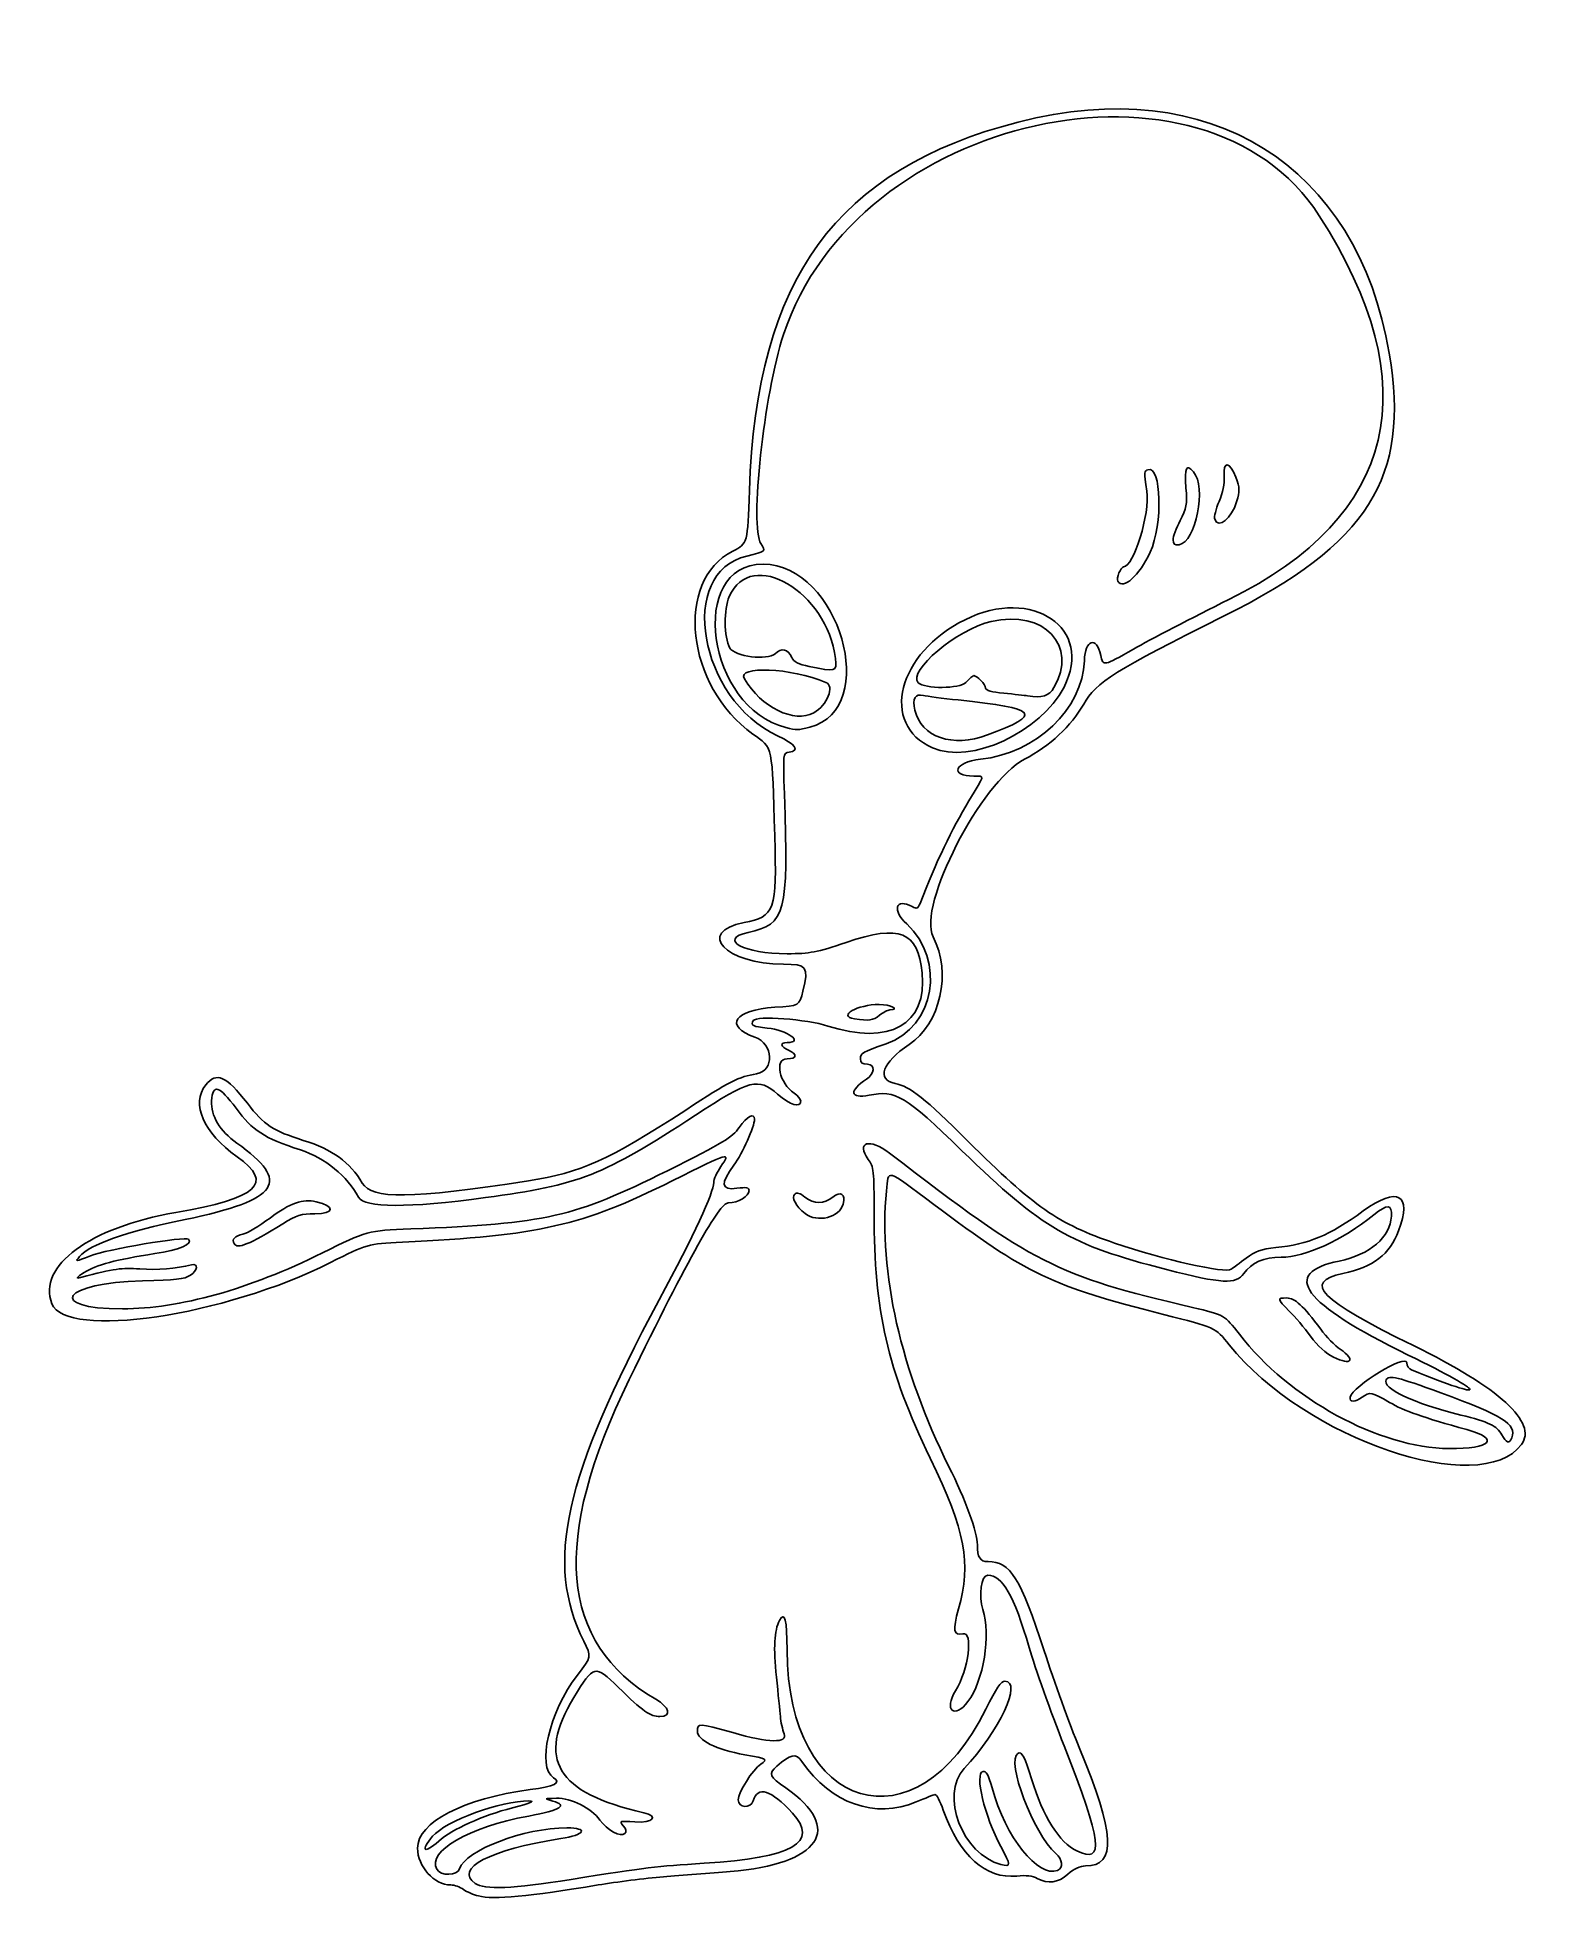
# Model space of a CAD drawing. Extents: x 1.7 to 22.1, y 0.2 to 25.6.
import ezdxf

# ---------------------------------------------------------------- set-up
doc = ezdxf.new("R2010")
doc.units = 0
doc.layers.add('Layer_1', color=7, linetype='CONTINUOUS')

msp = doc.modelspace()

# ---------------------------------------------------------------- linework, layer by layer
at = {"layer": 'Layer_1', "color": 7}
for points in [[(17.676682, 19.031231)], [(17.108943, 18.751284)], [(16.357455, 18.189288)], [(12.514535, 17.135464)], [(15.489315, 16.741177)], [(12.221062, 16.399743)], [(11.839828, 16.199415)], [(14.583928, 16.096962)], [(13.836545, 15.921085)], [(13.115508, 12.282337)], [(12.103414, 9.585926)], [(4.333647, 9.176325)], [(19.291515, 7.631345)], [(21.718509, 6.534884)], [(7.118553, 1.046845)], [(8.918704, 0.525122)], [(7.65746, 0.300073)]]:
    msp.add_lwpolyline(points, close=True, dxfattribs=at)
for points in [[(19.098318, 23.16091), (17.542625, 25.590188), (12.788078, 24.53612), (11.808988, 21.544889)], [(15.001298, 24.435901), (17.606112, 25.109722), (19.616134, 23.857645), (20.051035, 21.290333)], [(11.345416, 19.421673), (11.438636, 22.300119), (12.529672, 23.796533), (15.001298, 24.435901)], [(17.867015, 17.939319), (20.162101, 19.076314), (20.579777, 20.847551), (19.098318, 23.16091)], [(11.808988, 21.544889), (11.54063, 20.725027), (11.3477, 18.935801), (11.502223, 18.699969)], [(20.051035, 21.290333), (20.337932, 19.596723), (19.767556, 18.693763), (17.78841, 17.708377)], [(16.767443, 19.705489), (16.95161, 19.766878), (16.973021, 18.966169), (16.797473, 18.582358)], [(17.285054, 19.458396), (17.264884, 19.740297), (17.286754, 19.787572), (17.386311, 19.677535)], [(17.804448, 19.61558), (17.788578, 19.829886), (17.882248, 19.823058), (17.96316, 19.604009)], [(16.753753, 19.415073), (16.714263, 19.691938), (16.714063, 19.687695), (16.767443, 19.705489)], [(17.386311, 19.677535), (17.568194, 19.476556), (17.419701, 18.718215), (17.192143, 18.685895)], [(17.735498, 19.274284), (17.786808, 19.393564), (17.811748, 19.51699), (17.804448, 19.61558)], [(17.96316, 19.604009), (18.01681, 19.45877), (18.01824, 19.417126), (17.9746, 19.271223)], [(11.118791, 18.599373), (11.32216, 18.703561), (11.32216, 18.703561), (11.345416, 19.421673)], [(16.436305, 18.383413), (16.574014, 18.383413), (16.797373, 19.109296), (16.753753, 19.415073)], [(17.206224, 19.014529), (17.291964, 19.17851), (17.301314, 19.231138), (17.285054, 19.458396)], [(17.676678, 19.031231), (17.664818, 19.06214), (17.691288, 19.171514), (17.735498, 19.274284)], [(17.9746, 19.271223), (17.90603, 19.041959), (17.727693, 18.8983), (17.676682, 19.031231)], [(17.108944, 18.751284), (17.108944, 18.793747), (17.152724, 18.912207), (17.206224, 19.014529)], [(11.394148, 16.109398), (10.481283, 16.760805), (10.323044, 18.191707), (11.118791, 18.599373)], [(11.309871, 18.531768), (10.359205, 18.308669), (10.653663, 16.588654), (11.72864, 16.085611)], [(12.514549, 17.135464), (12.404222, 18.050049), (11.37057, 18.656554), (11.072107, 17.98183)], [(11.502223, 18.699969), (11.571383, 18.59442), (11.569373, 18.592668), (11.309871, 18.531768)], [(16.797473, 18.582358), (16.652223, 18.264785), (16.429926, 18.066206), (16.357455, 18.189288)], [(17.192143, 18.685895), (17.128653, 18.676875), (17.108943, 18.692365), (17.108943, 18.751284)], [(11.839828, 16.199413), (10.767813, 16.460394), (10.49484, 18.420389), (11.530507, 18.420389)], [(11.530507, 18.420389), (12.567808, 18.420389), (13.136172, 16.448298), (12.169056, 16.204775)], [(16.357455, 18.189288), (16.334415, 18.228413), (16.397375, 18.383413), (16.436305, 18.383413)], [(14.279257, 17.665484), (15.199143, 18.120116), (16.034929, 17.550393), (15.625483, 16.747813)], [(11.072107, 17.98183), (10.994457, 17.806284), (10.997937, 17.430845), (11.078607, 17.280091)], [(15.489315, 16.741181), (15.821233, 17.311851), (15.352023, 17.806796), (14.635668, 17.641649)], [(16.569177, 17.264801), (16.794901, 17.393986), (17.378928, 17.697519), (17.867015, 17.939319)], [(13.836545, 15.921085), (13.114844, 16.240937), (13.361233, 17.211771), (14.279257, 17.665484)], [(14.635668, 17.641649), (14.170739, 17.534466), (13.48949, 16.961771), (13.643599, 16.807662)], [(17.78841, 17.708377), (16.321596, 16.978073), (16.059924, 16.813761), (15.893175, 16.518298)], [(11.078607, 17.280091), (11.140837, 17.163817), (11.592595, 17.106873), (11.694359, 17.202475)], [(11.694359, 17.202475), (11.784659, 17.287307), (11.870063, 17.26833), (11.922021, 17.15189)], [(15.902531, 17.107739), (15.913191, 17.397185), (16.066145, 17.446599), (16.125462, 17.179758)], [(16.125462, 17.179758), (16.158772, 17.02992), (16.158772, 17.02992), (16.569177, 17.264801)], [(12.385227, 16.812631), (11.911212, 17.01122), (11.169543, 17.0428), (11.277172, 16.859813)], [(11.922021, 17.15189), (11.948351, 17.092882), (12.012251, 17.059518), (12.15781, 17.02878)], [(12.15781, 17.02878), (12.524018, 16.951446), (12.536291, 16.955116), (12.514535, 17.135464)], [(14.487623, 15.765997), (15.249978, 15.851063), (15.8782, 16.446799), (15.902531, 17.107739)], [(11.277172, 16.859813), (11.505347, 16.471879), (11.955584, 16.252425), (12.221062, 16.399743)], [(12.221062, 16.399743), (12.405091, 16.501863), (12.508173, 16.761123), (12.385227, 16.812631)], [(13.643599, 16.807662), (13.730759, 16.720502), (14.208114, 16.723636), (14.289963, 16.811902)], [(15.625483, 16.747813), (15.31283, 16.13496), (14.35389, 15.691802), (13.836545, 15.921085)], [(14.289963, 16.811902), (14.337113, 16.862754), (14.386193, 16.904359), (14.399018, 16.904359)], [(14.399018, 16.904359), (14.442918, 16.904359), (14.557582, 16.782022), (14.557582, 16.735178)], [(14.557582, 16.735178), (14.557582, 16.704375), (14.642862, 16.680389), (14.807172, 16.664978)], [(15.130714, 16.629277), (15.325445, 16.59691), (15.423136, 16.627397), (15.489315, 16.741177)], [(13.712404, 16.634305), (13.598749, 16.661991), (13.56132, 16.596814), (13.597853, 16.434831)], [(14.18782, 16.572984), (13.974282, 16.595032), (13.760345, 16.622627), (13.712404, 16.634305)], [(14.583928, 16.096962), (15.346097, 16.381988), (15.281099, 16.460099), (14.18782, 16.572984)], [(14.807172, 16.664978), (14.944447, 16.652103), (15.090041, 16.636038), (15.130714, 16.629277)], [(15.893175, 16.518298), (15.724572, 16.21955), (15.430473, 15.945155), (15.087792, 15.766872)], [(13.597853, 16.434831), (13.68104, 16.065989), (14.108998, 15.919354), (14.583928, 16.096962)], [(11.690207, 14.72277), (11.654515, 15.976478), (11.667833, 15.9141), (11.394148, 16.109398)], [(11.72864, 16.085611), (11.973959, 15.970813), (12.035489, 15.883577), (11.886105, 15.862362)], [(12.169056, 16.204775), (11.994604, 16.160848), (11.998012, 16.160903), (11.839828, 16.199415)], [(11.886105, 15.862362), (11.803095, 15.850573), (11.802945, 15.849296), (11.821395, 15.295902)], [(15.087792, 15.766872), (14.497439, 15.459737), (13.628367, 13.769428), (13.845564, 13.350791)], [(14.400493, 15.536814), (14.062107, 15.538404), (14.133615, 15.726495), (14.487623, 15.765997)], [(14.332033, 15.20012), (14.555491, 15.568485), (14.548909, 15.536115), (14.400493, 15.536814)], [(11.821395, 15.295902), (11.876055, 13.655958), (11.842195, 13.526294), (11.329037, 13.410721)], [(13.666791, 13.80612), (13.885067, 14.368702), (14.096708, 14.812191), (14.332033, 15.20012)], [(11.273891, 13.543894), (11.690719, 13.625904), (11.719138, 13.706375), (11.690207, 14.72277)], [(13.485345, 13.525477), (13.282683, 13.712986), (13.334657, 13.881604), (13.558235, 13.76195)], [(13.558235, 13.76195), (13.622355, 13.72763), (13.638965, 13.73439), (13.666791, 13.80612)], [(11.807237, 12.978714), (11.017892, 12.981814), (10.610611, 13.413402), (11.273891, 13.543894)], [(12.663403, 13.275138), (13.393595, 13.522092), (13.638166, 13.423885), (13.695869, 12.860552)], [(13.208006, 11.895867), (13.866668, 12.125098), (14.020696, 13.030151), (13.485345, 13.525477)], [(11.329037, 13.410721), (10.909357, 13.316201), (11.271377, 13.117434), (11.858372, 13.120087)], [(11.858372, 13.120087), (12.17043, 13.121487), (12.260304, 13.138807), (12.663403, 13.275138)], [(13.845564, 13.350791), (14.09881, 12.86267), (13.944134, 12.168424), (13.519037, 11.885252)], [(12.073529, 12.611507), (12.154649, 12.943427), (12.129969, 12.977448), (11.807237, 12.978714)], [(13.695869, 12.860552), (13.767939, 12.156992), (13.250577, 11.865046), (12.413016, 12.136639)], [(11.691927, 12.391453), (12.024713, 12.411753), (12.024713, 12.411753), (12.073529, 12.611507)], [(13.111853, 12.430241), (12.814927, 12.430241), (12.538264, 12.2705), (12.773478, 12.234867)], [(13.254169, 12.355461), (13.404014, 12.358161), (13.266769, 12.430241), (13.111853, 12.430241)], [(11.420847, 11.985501), (10.991266, 12.137028), (11.138622, 12.357699), (11.691927, 12.391453)], [(11.397505, 12.210549), (11.357435, 12.145709), (11.391405, 12.127619), (11.588467, 12.108909)], [(12.413016, 12.136639), (12.124411, 12.230229), (11.440431, 12.280003), (11.397505, 12.210549)], [(12.773478, 12.234867), (12.975149, 12.204317), (13.024528, 12.211167), (13.115508, 12.282337)], [(13.115508, 12.282331), (13.166348, 12.322101), (13.228748, 12.355011), (13.254169, 12.355461)], [(11.444077, 11.486754), (11.689905, 11.527244), (11.672699, 11.896664), (11.420847, 11.985501)], [(11.588467, 12.108909), (11.861696, 12.082959), (12.09593, 11.912576), (11.858372, 11.912576)], [(11.858372, 11.912576), (11.756234, 11.912576), (11.765742, 11.859006), (11.876862, 11.808375)], [(11.858372, 11.690719), (11.681478, 11.690719), (11.751412, 11.355767), (11.956342, 11.221494)], [(11.876862, 11.808375), (12.002755, 11.751015), (11.99328, 11.690719), (11.858372, 11.690719)], [(12.856732, 11.691511), (12.856732, 11.768271), (12.879582, 11.781571), (13.208006, 11.895867)], [(12.951662, 11.616761), (12.881042, 11.616761), (12.856732, 11.635901), (12.856732, 11.691511)], [(13.519037, 11.885252), (13.150056, 11.639458), (13.06689, 11.407627), (13.328655, 11.354547)], [(3.948086, 11.334458), (4.093397, 11.519191), (4.228185, 11.460131), (4.514865, 11.086115)], [(10.478524, 10.993901), (11.081647, 11.386817), (11.19805, 11.446233), (11.444077, 11.486754)], [(11.728954, 11.210024), (11.465046, 11.438435), (11.354327, 11.409988), (10.610414, 10.922639)], [(12.973352, 11.195919), (12.712312, 11.146259), (12.695108, 11.257489), (12.939722, 11.413392)], [(12.939722, 11.413392), (13.051347, 11.484542), (13.059111, 11.616761), (12.951662, 11.616761)], [(4.374343, 10.359191), (3.918039, 10.683996), (3.74602, 11.077572), (3.948086, 11.334458)], [(4.361123, 11.018022), (4.131355, 11.328559), (4.043673, 11.354699), (4.028252, 11.11726)], [(12.043252, 11.113334), (12.043252, 11.017674), (11.900426, 11.061614), (11.728954, 11.210024)], [(11.956342, 11.221494), (12.004142, 11.190174), (12.043252, 11.141504), (12.043252, 11.113334)], [(14.236995, 10.440704), (13.459837, 11.193719), (13.33958, 11.265591), (12.973352, 11.195919)], [(13.328655, 11.354547), (13.53024, 11.313667), (13.737668, 11.149288), (14.317237, 10.571124)], [(4.028252, 11.11726), (4.015259, 10.917202), (4.140594, 10.70741), (4.370463, 10.544447)], [(5.237138, 10.451249), (4.737382, 10.615175), (4.587389, 10.712219), (4.361123, 11.018022)], [(4.514865, 11.086115), (4.740916, 10.791198), (4.865767, 10.708316), (5.275952, 10.580871)], [(10.610414, 10.922639), (9.355186, 10.10032), (9.034979, 9.974634), (7.754006, 9.801462)], [(8.337975, 10.030666), (9.054225, 10.140848), (9.425648, 10.307986), (10.478524, 10.993901)], [(11.206609, 10.757057), (11.314382, 10.909228), (11.41462, 10.962694), (11.414582, 10.867986)], [(10.228864, 10.167885), (11.004152, 10.554455), (11.10702, 10.616442), (11.206609, 10.757057)], [(11.414582, 10.867986), (11.414545, 10.765544), (11.252991, 10.406266), (11.134212, 10.244456)], [(4.370463, 10.544447), (5.118454, 10.014165), (4.956461, 9.774064), (3.668228, 9.503611)], [(6.026813, 9.808662), (5.876841, 10.09348), (5.572313, 10.341308), (5.237138, 10.451249)], [(5.275952, 10.580871), (5.675597, 10.456702), (5.910293, 10.286776), (6.078446, 9.999846)], [(10.955691, 10.224449), (11.093911, 10.427858), (11.093003, 10.42759), (10.294151, 10.029512)], [(12.962673, 10.321417), (12.787029, 10.558989), (12.979613, 10.616205), (13.251387, 10.407197)], [(13.251387, 10.407197), (15.220725, 8.892686), (15.504401, 8.748248), (17.375677, 8.307261)], [(17.021755, 8.82365), (15.6944, 9.165465), (15.34182, 9.370201), (14.236995, 10.440704)], [(14.317237, 10.571124), (15.217637, 9.672905), (15.546254, 9.444536), (16.313955, 9.183528)], [(3.541345, 9.599855), (4.662144, 9.79264), (4.884943, 9.995736), (4.374343, 10.359191)], [(6.739422, 9.376076), (8.593379, 9.450306), (8.953698, 9.532068), (10.228864, 10.167885)], [(10.859281, 10.00896), (10.859655, 10.05), (10.903031, 10.146967), (10.955691, 10.224449)], [(11.134212, 10.244456), (10.948307, 9.991203), (10.959968, 9.899231), (11.174252, 9.928602)], [(13.041603, 9.586455), (13.041603, 10.169874), (13.036003, 10.222266), (12.962673, 10.321417)], [(13.855962, 9.707262), (13.187537, 10.20952), (13.239654, 10.194751), (13.209207, 9.890541)], [(6.078446, 9.999846), (6.20934, 9.776491), (6.732013, 9.783621), (8.337975, 10.030666)], [(10.294151, 10.029512), (9.065952, 9.417483), (8.481052, 9.284498), (6.626181, 9.195548)], [(10.11912, 8.413171), (10.594254, 9.295487), (10.857967, 9.864053), (10.859281, 10.00896)], [(11.340645, 9.898752), (11.340645, 9.819552), (11.191529, 9.73097), (11.058218, 9.73097)], [(11.174252, 9.928602), (11.304244, 9.946422), (11.340645, 9.939892), (11.340645, 9.898752)], [(12.478171, 9.805976), (12.592255, 9.895716), (12.655214, 9.854246), (12.619701, 9.712746)], [(13.209207, 9.890541), (13.100128, 8.800639), (13.407681, 7.441775), (14.056036, 6.148993)], [(19.697282, 9.62167), (20.164621, 9.96024), (20.36393, 9.848218), (20.178063, 9.351446)], [(4.82292, 9.524659), (5.098492, 9.728524), (5.269486, 9.78878), (5.449965, 9.745619)], [(5.449965, 9.745619), (5.71634, 9.681919), (5.70512, 9.583064), (5.431516, 9.583064)], [(7.754006, 9.801462), (6.702865, 9.659361), (6.104079, 9.661854), (6.026813, 9.808662)], [(11.058218, 9.73097), (10.936246, 9.73097), (10.523047, 8.99436), (9.710007, 7.327513)], [(12.103414, 9.585932), (11.974027, 9.687708), (11.91385, 9.801294), (11.963182, 9.850626)], [(11.963182, 9.850626), (11.988882, 9.876326), (12.032912, 9.863246), (12.101011, 9.809676)], [(12.101011, 9.809676), (12.226766, 9.710756), (12.355512, 9.709494), (12.478171, 9.805976)], [(12.619701, 9.712746), (12.573951, 9.530444), (12.269134, 9.455571), (12.103414, 9.585926)], [(16.979527, 8.21321), (15.465377, 8.593099), (15.116921, 8.759771), (13.855962, 9.707262)], [(20.079901, 9.549277), (20.087801, 9.713644), (20.029181, 9.718082), (19.840806, 9.567377)], [(1.85566, 8.35862), (1.65633, 8.872894), (2.369963, 9.39837), (3.541345, 9.599855)], [(3.668228, 9.503611), (2.837252, 9.329155), (2.382303, 9.169639), (2.232343, 9.000156)], [(4.997045, 9.447219), (4.535421, 9.161765), (4.381493, 9.09891), (4.333647, 9.176325)], [(4.454244, 9.304196), (4.509937, 9.316646), (4.675842, 9.415851), (4.82292, 9.524659)], [(5.431516, 9.583064), (5.248623, 9.583064), (5.184105, 9.562894), (4.997045, 9.447219)], [(13.804906, 6.257231), (13.220609, 7.471115), (13.041603, 8.251869), (13.041603, 9.586455)], [(18.506541, 9.122176), (18.953976, 9.167876), (19.23172, 9.284386), (19.697282, 9.62167)], [(19.840806, 9.567377), (19.403115, 9.21722), (18.909273, 8.991443), (18.581069, 8.991443)], [(19.368049, 8.939194), (19.791958, 9.027584), (20.066136, 9.262561), (20.079901, 9.549277)], [(2.380248, 9.010466), (2.599777, 9.098806), (3.670028, 9.279137), (3.713972, 9.235193)], [(3.713972, 9.235193), (3.778414, 9.170753), (3.592815, 9.091575), (3.25686, 9.040193)], [(4.333647, 9.176325), (4.298708, 9.232855), (4.342417, 9.279203), (4.454244, 9.304196)], [(5.535376, 9.049189), (6.145484, 9.352296), (6.145484, 9.352296), (6.739422, 9.376076)], [(6.626181, 9.195548), (6.145489, 9.172498), (6.145489, 9.172498), (5.64631, 8.919495)], [(16.313955, 9.183528), (16.981169, 8.956684), (17.821597, 8.767884), (17.901155, 8.826967)], [(20.178063, 9.351446), (20.057742, 9.029858), (19.830676, 8.855175), (19.41996, 8.768234)], [(5.64631, 8.919495), (4.204624, 8.1888), (2.045318, 7.869303), (1.85566, 8.35862)], [(2.232343, 9.000156), (2.167062, 8.926376), (2.172157, 8.926726), (2.380248, 9.010466)], [(3.25686, 9.040193), (2.726751, 8.959113), (2.460051, 8.88768), (2.29648, 8.782953)], [(2.817621, 8.289156), (3.587873, 8.28886), (4.541995, 8.555671), (5.535376, 9.049189)], [(3.052552, 8.831388), (3.283684, 8.814638), (3.548149, 8.835388), (3.755894, 8.886488)], [(3.755894, 8.886488), (3.851048, 8.909908), (3.839438, 8.811518), (3.739306, 8.745913)], [(17.901155, 8.826967), (17.927115, 8.846247), (18.018189, 8.914867), (18.103529, 8.979443)], [(18.581069, 8.991443), (18.345852, 8.991443), (18.175649, 8.917423), (18.070139, 8.76925)], [(18.103529, 8.979443), (18.227492, 9.073253), (18.308532, 9.10195), (18.506541, 9.122176)], [(20.307442, 7.660724), (18.86176, 8.368566), (18.56544, 8.771845), (19.368049, 8.939194)], [(3.087048, 8.669393), (2.003249, 8.647503), (1.749635, 8.289586), (2.817621, 8.289156)], [(2.29648, 8.782953), (2.188495, 8.713813), (2.175375, 8.696563), (2.244489, 8.714593)], [(2.244489, 8.714593), (2.718094, 8.838135), (2.798686, 8.849784), (3.052552, 8.831388)], [(3.739306, 8.745913), (3.657504, 8.692313), (3.540123, 8.678543), (3.087048, 8.669393)], [(18.070139, 8.76925), (17.963576, 8.619596), (17.776425, 8.629306), (17.021755, 8.82365)], [(19.41996, 8.768234), (18.866857, 8.651153), (19.098256, 8.415217), (20.381343, 7.788005)], [(9.090907, 3.768166), (8.560513, 4.82821), (8.820101, 6.000915), (10.11912, 8.413171)], [(18.689679, 8.258696), (18.523579, 8.424203), (18.521104, 8.4368), (18.654689, 8.4368)], [(18.654689, 8.4368), (18.766942, 8.4368), (18.879556, 8.333447), (19.118021, 8.011573)], [(17.873394, 7.798801), (17.682076, 8.036946), (17.682076, 8.036946), (16.979527, 8.21321)], [(17.375677, 8.307261), (17.808753, 8.205203), (17.808753, 8.205203), (18.011049, 7.941995)], [(18.980331, 7.915319), (18.896741, 8.028186), (18.765943, 8.182706), (18.689679, 8.258696)], [(18.011049, 7.941995), (18.6824, 7.068501), (19.919951, 6.393587), (20.862084, 6.387147)], [(19.291515, 7.631345), (19.192105, 7.680535), (19.075247, 7.787168), (18.980331, 7.915319)], [(19.118021, 8.011573), (19.193351, 7.909888), (19.312909, 7.787108), (19.383695, 7.738729)], [(21.85042, 6.444024), (21.294946, 5.700027), (18.905591, 6.513964), (17.873394, 7.798801)], [(19.383695, 7.738729), (19.602423, 7.589237), (19.535108, 7.510823), (19.291515, 7.631345)], [(19.518984, 7.086025), (19.552834, 7.23989), (20.288952, 7.686635), (20.288952, 7.553323)], [(20.353662, 7.457213), (21.429664, 7.022909), (21.407089, 7.122309), (20.307442, 7.660724)], [(20.381343, 7.788005), (21.547857, 7.217776), (22.070873, 6.739297), (21.85042, 6.444024)], [(20.751106, 7.146606), (20.15474, 7.364632), (20.050086, 7.389816), (20.009995, 7.324947)], [(20.288952, 7.553323), (20.288952, 7.514823), (20.318072, 7.471573), (20.353662, 7.457213)], [(9.710007, 7.327513), (8.642645, 5.139271), (8.757961, 3.746804), (10.070225, 2.977765)], [(20.055201, 7.015998), (19.814633, 7.157518), (19.783329, 7.163374), (19.681021, 7.085988)], [(20.009995, 7.324947), (19.939755, 7.211289), (20.383385, 7.001289), (21.026208, 6.843908)], [(21.718509, 6.534881), (21.787889, 6.715675), (21.593342, 6.838693), (20.751106, 7.146606)], [(19.681021, 7.085988), (19.588771, 7.016208), (19.503625, 7.016238), (19.518984, 7.086025)], [(21.106837, 6.645763), (20.51249, 6.808894), (20.250411, 6.901161), (20.055201, 7.015998)], [(21.026208, 6.843908), (21.404638, 6.751258), (21.514533, 6.697564), (21.581383, 6.572654)], [(20.862084, 6.387147), (21.438753, 6.383247), (21.567561, 6.519308), (21.106837, 6.645763)], [(21.581383, 6.572654), (21.639663, 6.463759), (21.686289, 6.450916), (21.718509, 6.534884)], [(14.191236, 4.205707), (14.365727, 4.834974), (14.286186, 5.257369), (13.804906, 6.257231)], [(14.056036, 6.148993), (14.283547, 5.695348), (14.446654, 5.248022), (14.446654, 5.077709)], [(14.446654, 5.077709), (14.446654, 4.905093), (14.482024, 4.850103), (14.593047, 4.850103)], [(14.593047, 4.850103), (14.894728, 4.850103), (15.035227, 4.626259), (15.354781, 3.636499)], [(14.588642, 4.665222), (14.500052, 4.665222), (14.460658, 4.384776), (14.522812, 4.196547)], [(15.152435, 3.678992), (14.943642, 4.393016), (14.788031, 4.665222), (14.588642, 4.665222)], [(11.753541, 4.046905), (11.824981, 4.182897), (11.858321, 4.056205), (11.858321, 3.64861)], [(14.248346, 3.868186), (14.122181, 3.836516), (14.109557, 3.911136), (14.191236, 4.205707)], [(14.522812, 4.196547), (14.633899, 3.860121), (14.529812, 3.221219), (14.318927, 2.944693)], [(11.712521, 3.278612), (11.671121, 3.675804), (11.683851, 3.91425), (11.753541, 4.046905)], [(14.149506, 3.091491), (14.327307, 3.379179), (14.394193, 3.904792), (14.248346, 3.868186)], [(9.005978, 3.305963), (9.197483, 3.555163), (9.197483, 3.555163), (9.090907, 3.768166)], [(11.858321, 3.64861), (11.858321, 1.438461), (13.614492, 0.916304), (14.563992, 2.844141)], [(15.626752, 2.343311), (15.445669, 2.805068), (15.232226, 3.406124), (15.152435, 3.678992)], [(15.354781, 3.636499), (15.488209, 3.223228), (15.70343, 2.630418), (15.833049, 2.319143)], [(8.68135, 1.908649), (8.445339, 2.054513), (8.619129, 2.802565), (9.005978, 3.305963)], [(9.56136, 3.13954), (9.242024, 3.45198), (9.230547, 3.449352), (8.957467, 3.00129)], [(10.128655, 2.742458), (9.99394, 2.742458), (9.900015, 2.808198), (9.56136, 3.13954)], [(11.766121, 2.742457), (11.759921, 2.813637), (11.735831, 3.054906), (11.712521, 3.278612)], [(14.318927, 2.944693), (14.134495, 2.702891), (13.987861, 2.829944), (14.149506, 3.091491)], [(14.820518, 3.223148), (15.061494, 3.223148), (14.746058, 2.544997), (14.266743, 2.032613)], [(14.563992, 2.844141), (14.702428, 3.125218), (14.768711, 3.223148), (14.820518, 3.223148)], [(8.957467, 3.00129), (8.444135, 2.159027), (8.721072, 1.702007), (9.907818, 1.432956)], [(10.070225, 2.977765), (10.261865, 2.865457), (10.292408, 2.742458), (10.128655, 2.742458)], [(10.638099, 2.54124), (10.638099, 2.655171), (10.650989, 2.654661), (11.118791, 2.52221)], [(11.285184, 2.221913), (10.889115, 2.294683), (10.638099, 2.418551), (10.638099, 2.54124)], [(11.818981, 2.5059), (11.796071, 2.56483), (11.772281, 2.671277), (11.766121, 2.742457)], [(11.118791, 2.52221), (11.612901, 2.38231), (11.869351, 2.376337), (11.818981, 2.5059)], [(15.798552, 0.913557), (16.179201, 0.732927), (16.144265, 1.023669), (15.626752, 2.343311)], [(15.833049, 2.319143), (16.321558, 1.146006), (16.344418, 0.708763), (15.917249, 0.708763)], [(11.192743, 1.608343), (11.192743, 1.708223), (11.38683, 2.016264), (11.499476, 2.095164)], [(11.499476, 2.095164), (11.597236, 2.163634), (11.594916, 2.165014), (11.285184, 2.221913)], [(11.719659, 2.065817), (11.601597, 1.958283), (11.614153, 1.92793), (11.842205, 1.76957)], [(12.059944, 2.128677), (11.977584, 2.24692), (11.903465, 2.233228), (11.719659, 2.065817)], [(13.614692, 1.579974), (13.055259, 1.345569), (12.45879, 1.556074), (12.059944, 2.128677)], [(14.266743, 2.032613), (13.931605, 1.674349), (14.244693, 0.860128), (14.768111, 0.728759)], [(15.513359, 0.878669), (15.209771, 1.147304), (14.833672, 2.139651), (14.997153, 2.240688)], [(14.997153, 2.240688), (15.050103, 2.273408), (15.096763, 2.186878), (15.184686, 1.892935)], [(8.362457, 1.747697), (8.692686, 1.790907), (8.79132, 1.840687), (8.68135, 1.908649)], [(11.93008, 1.427891), (11.63491, 1.748112), (11.461318, 1.801635), (11.395053, 1.592853)], [(14.765611, 0.972412), (14.544652, 1.378119), (14.404366, 1.969915), (14.52343, 1.994055)], [(14.52343, 1.994055), (14.56663, 2.002855), (14.59826, 1.945805), (14.645927, 1.773295)], [(15.184686, 1.892935), (15.336206, 1.38635), (15.562271, 1.025679), (15.798552, 0.913557)], [(6.829545, 0.949943), (6.829545, 1.302363), (7.457856, 1.629347), (8.362457, 1.747697)], [(8.345571, 1.59307), (7.973018, 1.60057), (7.211434, 1.320912), (7.035751, 1.112125)], [(8.123714, 1.49979), (8.376348, 1.56501), (8.438647, 1.5912), (8.345571, 1.59307)], [(8.671626, 1.591157), (8.879209, 1.531347), (8.783489, 1.472288), (8.342831, 1.3883)], [(8.719921, 1.629837), (8.548941, 1.626537), (8.548941, 1.626537), (8.671626, 1.591157)], [(9.309426, 1.333891), (9.191743, 1.499161), (8.923534, 1.633808), (8.719921, 1.629837)], [(11.842205, 1.76957), (12.635724, 1.218547), (12.310264, 0.732237), (11.081818, 0.633381)], [(11.395053, 1.592853), (11.360613, 1.484358), (11.192743, 1.497213), (11.192743, 1.608343)], [(13.870188, 1.680781), (13.851688, 1.676481), (13.736714, 1.631101), (13.614692, 1.579974)], [(13.983189, 1.466771), (13.939539, 1.588792), (13.888689, 1.685097), (13.870188, 1.680781)], [(14.645927, 1.773295), (14.832574, 1.097773), (15.270104, 0.545571), (15.537419, 0.64815)], [(8.342831, 1.3883), (7.518953, 1.231271), (6.961506, 0.908857), (7.092073, 0.664891)], [(7.118553, 1.046849), (7.304362, 1.209992), (7.711073, 1.393262), (8.123714, 1.49979)], [(9.65051, 1.14846), (9.595739, 1.09369), (9.407654, 1.19594), (9.309426, 1.333891)], [(9.78818, 1.307503), (9.575345, 1.322893), (9.569214, 1.320903), (9.628308, 1.255613)], [(9.907818, 1.432956), (10.12062, 1.384706), (10.03029, 1.28999), (9.78818, 1.307503)], [(10.73054, 0.744999), (11.93609, 0.820079), (12.299589, 1.027021), (11.93008, 1.427891)], [(14.982016, 0.571414), (14.562689, 0.528134), (14.203913, 0.849745), (13.983189, 1.466771)], [(7.035751, 1.112125), (6.865838, 0.910194), (6.916988, 0.869868), (7.118553, 1.046845)], [(8.780043, 1.080136), (7.807867, 0.927547), (7.323453, 0.674242), (7.614274, 0.470542)], [(7.402162, 0.670191), (7.482651, 0.92379), (8.277282, 1.226459), (8.862594, 1.226459)], [(8.862594, 1.226459), (9.162249, 1.226459), (9.10881, 1.131739), (8.780043, 1.080136)], [(9.628308, 1.255613), (9.671648, 1.207723), (9.678192, 1.176143), (9.65051, 1.14846)], [(7.281684, 0.449937), (7.058503, 0.449937), (6.829545, 0.703135), (6.829545, 0.949943)], [(14.768111, 0.728759), (14.90651, 0.694019), (14.906301, 0.714009), (14.765611, 0.972412)], [(15.537419, 0.64815), (15.617879, 0.67902), (15.605559, 0.797091), (15.513359, 0.878669)], [(7.092073, 0.664891), (7.143653, 0.568511), (7.371126, 0.572381), (7.402162, 0.670191)], [(7.614274, 0.470542), (7.7397, 0.382692), (8.124549, 0.398792), (8.918704, 0.525122)], [(8.918703, 0.525089), (9.980099, 0.693924), (10.053465, 0.702829), (10.73054, 0.744999)], [(10.1759, 0.560371), (9.931857, 0.540671), (9.532513, 0.491171), (9.28847, 0.450359)], [(11.081818, 0.633381), (10.827607, 0.612921), (10.419943, 0.580071), (10.1759, 0.560371)], [(15.261122, 0.540154), (15.201252, 0.573294), (15.104851, 0.584094), (14.982016, 0.571414)], [(15.679713, 0.597834), (15.541741, 0.476693), (15.408835, 0.45838), (15.261122, 0.540154)], [(15.917249, 0.708763), (15.846429, 0.708763), (15.760183, 0.668483), (15.679713, 0.597834)], [(7.455103, 0.388737), (7.40705, 0.422397), (7.329011, 0.449937), (7.281684, 0.449937)], [(7.657456, 0.300077), (7.594215, 0.315177), (7.503156, 0.355077), (7.455103, 0.388737)], [(9.28847, 0.450359), (8.342232, 0.292124), (7.872127, 0.248807), (7.65746, 0.300073)]]:
    msp.add_open_spline(points, degree=3, dxfattribs=at)

doc.saveas('drawing.dxf')
